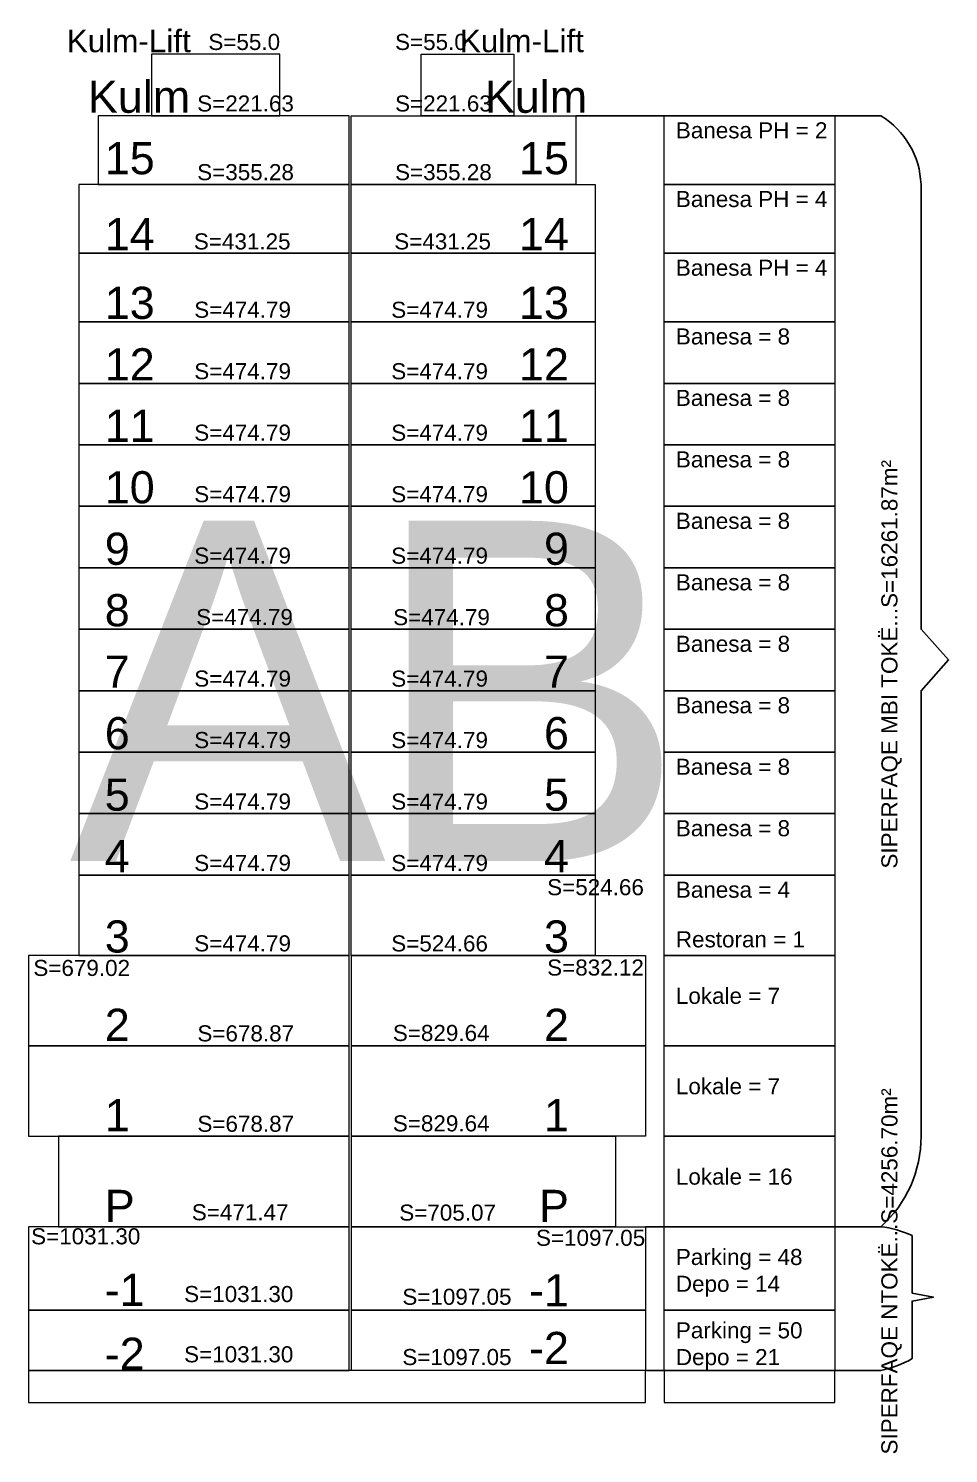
# Model space of a CAD drawing. Header units: centimetres. Extents: x 44492 to 51989, y -55338 to -48245.
# Drawn here: x 47408 to 51989, y -55338 to -48245 of the extents above; entities that cross this region are included whole.
import ezdxf

# ---------------------------------------------------------------- set-up
doc = ezdxf.new("R2010")
doc.units = ezdxf.units.CM
doc.header["$LTSCALE"] = 50
doc.header["$MEASUREMENT"] = 0
doc.linetypes.add('CONTINU', pattern=[0])
for name, color, linetype in [('BETON COUPE', 3, 'CONTINU'), ('COTE 50ème', 1, 'Continuous'), ('text', 159, 'Continuous')]:
    doc.layers.add(name, color=color, linetype=linetype)
doc.layers.add('FMULT', color=150, linetype='Continuous', plot=False)
doc.layers.add('PREFA MUR SUP TRAME', color=7, linetype='Continuous', true_color=0xd7c7ff)
doc.styles.add('3.ABEA 1-50', font='arial.ttf', dxfattribs={"height": 12.5})

msp = doc.modelspace()

# ---------------------------------------------------------------- linework, layer by layer
at = {"layer": 'BETON COUPE', "lineweight": 5, "ltscale": 0.5}
for points in [[(48659.59, -48373.47), (48019.92, -48373.47), (48019.92, -48679.47), (48659.59, -48679.47)], [(49362.64, -48373.47), (49824.74, -48373.47), (49824.74, -48679.47), (49362.64, -48679.47)], [(49005.61, -48679.47), (47754.74, -48679.47), (47754.74, -49021.47), (49005.61, -49021.47)], [(49015.61, -48679.47), (50132.69, -48679.47), (50132.69, -49021.47), (49015.61, -49021.47)], [(50573.01, -48679.47), (51422.94, -48679.47), (51422.94, -49021.47), (50573.01, -49021.47)], [(47658.12, -49363.47), (49005.61, -49363.47), (49005.61, -49021.47), (47658.12, -49021.47)], [(49015.61, -49021.47), (50230.31, -49021.47), (50230.31, -49363.47), (49015.61, -49363.47)], [(50573.01, -49021.47), (51422.94, -49021.47), (51422.94, -49363.47), (50573.01, -49363.47)], [(47658.12, -49705.47), (49005.61, -49705.47), (49005.61, -49363.47), (47658.12, -49363.47)], [(49015.61, -49363.47), (50230.31, -49363.47), (50230.31, -49705.47), (49015.61, -49705.47)], [(50573.01, -49363.47), (51422.94, -49363.47), (51422.94, -49705.47), (50573.01, -49705.47)], [(47658.12, -50011.47), (49005.61, -50011.47), (49005.61, -49705.47), (47658.12, -49705.47)], [(49015.61, -49705.47), (50230.31, -49705.47), (50230.31, -50011.47), (49015.61, -50011.47)], [(50573.01, -49705.47), (51422.94, -49705.47), (51422.94, -50011.47), (50573.01, -50011.47)], [(47658.12, -50317.47), (49005.61, -50317.47), (49005.61, -50011.47), (47658.12, -50011.47)], [(49015.61, -50011.47), (50230.31, -50011.47), (50230.31, -50317.47), (49015.61, -50317.47)], [(50573.01, -50011.47), (51422.94, -50011.47), (51422.94, -50317.47), (50573.01, -50317.47)], [(47658.12, -50623.47), (49005.61, -50623.47), (49005.61, -50317.47), (47658.12, -50317.47)], [(49015.61, -50317.47), (50230.31, -50317.47), (50230.31, -50623.47), (49015.61, -50623.47)], [(50573.01, -50317.47), (51422.94, -50317.47), (51422.94, -50623.47), (50573.01, -50623.47)], [(47658.12, -50929.47), (49005.61, -50929.47), (49005.61, -50623.47), (47658.12, -50623.47)], [(49015.61, -50623.47), (50230.31, -50623.47), (50230.31, -50929.47), (49015.61, -50929.47)], [(50573.01, -50623.47), (51422.94, -50623.47), (51422.94, -50929.47), (50573.01, -50929.47)], [(47658.12, -51235.47), (49005.61, -51235.47), (49005.61, -50929.47), (47658.12, -50929.47)], [(49015.61, -50929.47), (50230.31, -50929.47), (50230.31, -51235.47), (49015.61, -51235.47)], [(50573.01, -50929.47), (51422.94, -50929.47), (51422.94, -51235.47), (50573.01, -51235.47)], [(47658.12, -51541.47), (49005.61, -51541.47), (49005.61, -51235.47), (47658.12, -51235.47)], [(49015.61, -51235.47), (50230.31, -51235.47), (50230.31, -51541.47), (49015.61, -51541.47)], [(50573.01, -51235.47), (51422.94, -51235.47), (51422.94, -51541.47), (50573.01, -51541.47)], [(47658.12, -51847.47), (49005.61, -51847.47), (49005.61, -51541.47), (47658.12, -51541.47)], [(49015.61, -51541.47), (50230.31, -51541.47), (50230.31, -51847.47), (49015.61, -51847.47)], [(50573.01, -51541.47), (51422.94, -51541.47), (51422.94, -51847.47), (50573.01, -51847.47)], [(47658.12, -52153.47), (49005.61, -52153.47), (49005.61, -51847.47), (47658.12, -51847.47)], [(49015.61, -51847.47), (50230.31, -51847.47), (50230.31, -52153.47), (49015.61, -52153.47)], [(50573.01, -51847.47), (51422.94, -51847.47), (51422.94, -52153.47), (50573.01, -52153.47)], [(47658.12, -52459.47), (49005.61, -52459.47), (49005.61, -52153.47), (47658.12, -52153.47)], [(49015.61, -52153.47), (50230.31, -52153.47), (50230.31, -52459.47), (49015.61, -52459.47)], [(50573.01, -52153.47), (51422.94, -52153.47), (51422.94, -52459.47), (50573.01, -52459.47)], [(47658.12, -52859.47), (49005.61, -52859.47), (49005.61, -52459.47), (47658.12, -52459.47)], [(49015.61, -52459.47), (50230.31, -52459.47), (50230.31, -52859.47), (49015.61, -52859.47)], [(50573.01, -52459.47), (51422.94, -52459.47), (51422.94, -52859.47), (50573.01, -52859.47)], [(47408.12, -53309.47), (49005.61, -53309.47), (49005.61, -52859.47), (47408.12, -52859.47)], [(49016.61, -52859.47), (50480.31, -52859.47), (50480.31, -53309.47), (49016.61, -53309.47)], [(50574.01, -52859.47), (51422.94, -52859.47), (51422.94, -53309.47), (50574.01, -53309.47)], [(47408.12, -53759.47), (49005.61, -53759.47), (49005.61, -53309.47), (47408.12, -53309.47)], [(49016.61, -53309.47), (50480.31, -53309.47), (50480.31, -53759.47), (49016.61, -53759.47)], [(50574.01, -53309.47), (51422.94, -53309.47), (51422.94, -53759.47), (50574.01, -53759.47)], [(47558.12, -54209.47), (49005.61, -54209.47), (49005.61, -53759.47), (47558.12, -53759.47)], [(49016.61, -53759.47), (50330.31, -53759.47), (50330.31, -54209.47), (49016.61, -54209.47)], [(50574.01, -53759.47), (51422.94, -53759.47), (51422.94, -54209.47), (50574.01, -54209.47)], [(47408.12, -54624.47), (49005.61, -54624.47), (49005.61, -54209.47), (47408.12, -54209.47)], [(49016.61, -54209.47), (50480.31, -54209.47), (50480.31, -54624.47), (49016.61, -54624.47)], [(50574.01, -54209.47), (51422.94, -54209.47), (51422.94, -54624.47), (50574.01, -54624.47)], [(47408.12, -54924.47), (49005.61, -54924.47), (49005.61, -54624.47), (47408.12, -54624.47)], [(49016.61, -54624.47), (50480.31, -54624.47), (50480.31, -54924.47), (49016.61, -54924.47)], [(50574.01, -54624.47), (51422.94, -54624.47), (51422.94, -54924.47), (50574.01, -54924.47)], [(47408.12, -55084.47), (50480.31, -55084.47), (50480.31, -54924.47), (47408.12, -54924.47)], [(50574.01, -55084.47), (51422.94, -55084.47), (51422.94, -54924.47), (50574.01, -54924.47)]]:
    msp.add_lwpolyline(points, close=True, dxfattribs=at)
at = {"layer": 'COTE 50ème', "ltscale": 0.5}
for points in [[(50132.69, -48679.47), (51652.14, -48679.47)], [(50480.31, -54209.47), (51652.14, -54209.47)], [(50480.31, -54924.47), (51652.14, -54924.47)]]:
    msp.add_lwpolyline(points, dxfattribs=at)
for points in [[(51652.14, -48679.47, -0.2527369), (51852.14, -49021.47), (51852.14, -51235.47), (51989.06, -51388.47), (51852.14, -51541.47), (51852.14, -53759.47, -0.2158965), (51652.14, -54209.47)], [(51652.14, -54209.47, -0.0802504), (51807.29, -54253.69), (51807.29, -54539.95), (51914.32, -54559.73), (51807.29, -54579.51), (51807.29, -54866.29, -0.0829594), (51652.14, -54924.47)]]:
    msp.add_lwpolyline(points, format="xyb", dxfattribs=at)

# ---------------------------------------------------------------- texts
at = {"layer": 'FMULT', "lineweight": 5, "ltscale": 0.5, "char_height": 80, "attachment_point": 1, "style": '3.ABEA 1-50'}
for s, insert in [('S=55.0', (48303.63, -48272.18)), ('S=55.0', (49233.37, -48272.18)), ('S=221.63', (48248.1, -48578.18)), ('S=221.63', (49233.37, -48578.18))]:
    msp.add_mtext_dynamic_manual_height_columns(s, width=900.5876, gutter_width=31.25, heights=[0], dxfattribs=dict(at, insert=insert))
at = {"layer": 'PREFA MUR SUP TRAME', "lineweight": 5, "ltscale": 0.5, "char_height": 1693.6, "attachment_point": 1, "style": '3.ABEA 1-50'}
for s, insert in [('A', (47611.49, -50695.29)), ('B', (49106.93, -50695.29))]:
    msp.add_mtext_dynamic_manual_height_columns(s, width=2649.9922, gutter_width=211.7, heights=[0], dxfattribs=dict(at, insert=insert))
at = {"layer": 'text', "lineweight": 5, "ltscale": 0.5, "style": '3.ABEA 1-50'}
for s, width, gutter_width, insert, char_height, attachment_point in [('Kulm-Lift', 175.2474, 14, (48216.15, -48251.15), 112, 3), ('Kulm-Lift', 175.2474, 14, (50173.37, -48251.15), 112, 3), ('Kulm', 250.3534, 20, (47704.12, -48504.73), 160, 1), ('Kulm', 250.3534, 20, (50189.8, -48504.73), 160, 3), ('Banesa PH = 2', 900.5876, 31.25, (50631.55, -48711.95), 80, 1), ('15', 250.3534, 20, (47787.89, -48810.73), 160, 1), ('15', 250.3534, 20, (50099.08, -48810.73), 160, 3), ('S=355.28', 900.5876, 31.25, (48248.1, -48920.18), 80, 1), ('S=355.28', 900.5876, 31.25, (49233.37, -48920.18), 80, 1), ('Banesa PH = 4', 900.5876, 31.25, (50631.55, -49053.95), 80, 1), ('14', 250.3534, 20, (47787.89, -49188.73), 160, 1), ('14', 250.3534, 20, (50099.08, -49188.73), 160, 3), ('S=431.25', 900.5876, 31.25, (48231.42, -49264.92), 80, 1), ('S=431.25', 900.5876, 31.25, (49229.27, -49264.92), 80, 1), ('Banesa PH = 4', 900.5876, 31.25, (50631.55, -49395.95), 80, 1), ('13', 250.3534, 20, (47787.89, -49530.73), 160, 1), ('13', 250.3534, 20, (50099.08, -49530.73), 160, 3), ('S=474.79', 900.5876, 31.25, (48233.5, -49604.99), 80, 1), ('S=474.79', 900.5876, 31.25, (49214.37, -49605.26), 80, 1), ('Banesa = 8', 900.5876, 31.25, (50631.55, -49737.95), 80, 1), ('12', 250.3534, 20, (47787.89, -49836.73), 160, 1), ('12', 250.3534, 20, (50099.08, -49836.73), 160, 3), ('S=474.79', 900.5876, 31.25, (48233.5, -49910.99), 80, 1), ('S=474.79', 900.5876, 31.25, (49214.37, -49911.26), 80, 1), ('Banesa = 8', 900.5876, 31.25, (50631.55, -50043.95), 80, 1), ('11', 250.3534, 20, (47787.89, -50142.73), 160, 1), ('11', 250.3534, 20, (50099.08, -50142.73), 160, 3), ('S=474.79', 900.5876, 31.25, (48233.5, -50216.99), 80, 1), ('S=474.79', 900.5876, 31.25, (49214.37, -50217.26), 80, 1), ('Banesa = 8', 900.5876, 31.25, (50631.55, -50349.95), 80, 1), ('10', 250.3534, 20, (47787.89, -50448.73), 160, 1), ('10', 250.3534, 20, (50099.08, -50448.73), 160, 3), ('S=474.79', 900.5876, 31.25, (48233.5, -50522.99), 80, 1), ('S=474.79', 900.5876, 31.25, (49214.37, -50523.26), 80, 1), ('Banesa = 8', 900.5876, 31.25, (50631.55, -50655.95), 80, 1), ('9', 250.3534, 20, (47787.89, -50754.73), 160, 1), ('9', 250.3534, 20, (50099.08, -50754.73), 160, 3), ('S=474.79', 900.5876, 31.25, (48233.5, -50828.99), 80, 1), ('S=474.79', 900.5876, 31.25, (49214.37, -50829.26), 80, 1), ('Banesa = 8', 900.5876, 31.25, (50631.55, -50961.95), 80, 1), ('8', 250.3534, 20, (47787.89, -51060.73), 160, 1), ('8', 250.3534, 20, (50099.08, -51060.73), 160, 3), ('S=474.79', 900.5876, 31.25, (48243.03, -51134.99), 80, 1), ('S=474.79', 900.5876, 31.25, (49223.9, -51135.26), 80, 1), ('Banesa = 8', 900.5876, 31.25, (50631.55, -51267.95), 80, 1), ('7', 250.3534, 20, (47787.89, -51366.73), 160, 1), ('7', 250.3534, 20, (50099.08, -51366.73), 160, 3), ('S=474.79', 900.5876, 31.25, (48233.5, -51440.99), 80, 1), ('S=474.79', 900.5876, 31.25, (49214.37, -51441.26), 80, 1), ('Banesa = 8', 900.5876, 31.25, (50631.55, -51573.95), 80, 1), ('6', 250.3534, 20, (47787.89, -51672.73), 160, 1), ('6', 250.3534, 20, (50099.08, -51672.73), 160, 3), ('S=474.79', 900.5876, 31.25, (48233.5, -51746.99), 80, 1), ('S=474.79', 900.5876, 31.25, (49214.37, -51747.26), 80, 1), ('Banesa = 8', 900.5876, 31.25, (50631.55, -51879.95), 80, 1), ('5', 250.3534, 20, (47787.89, -51978.73), 160, 1), ('5', 250.3534, 20, (50099.08, -51978.73), 160, 3), ('S=474.79', 900.5876, 31.25, (48233.5, -52052.99), 80, 1), ('S=474.79', 900.5876, 31.25, (49214.37, -52053.26), 80, 1), ('Banesa = 8', 900.5876, 31.25, (50631.55, -52185.95), 80, 1), ('4', 250.3534, 20, (47787.89, -52284.73), 160, 1), ('4', 250.3534, 20, (50099.08, -52284.73), 160, 3), ('S=474.79', 900.5876, 31.25, (48233.5, -52358.99), 80, 1), ('S=474.79', 900.5876, 31.25, (49214.37, -52359.26), 80, 1), ('S=524.66', 900.5876, 31.25, (49990.73, -52479.36), 80, 1), ('Banesa = 4', 900.5876, 31.25, (50631.55, -52491.95), 80, 1), ('3', 250.3534, 20, (47787.89, -52684.73), 160, 1), ('3', 250.3534, 20, (50099.08, -52684.73), 160, 3), ('S=474.79', 900.5876, 31.25, (48233.5, -52758.99), 80, 1), ('S=524.66', 900.5876, 31.25, (49214.37, -52759.26), 80, 1), ('Restoran = 1', 900.5876, 31.25, (50631.55, -52738.95), 80, 1), ('S=679.02', 900.5876, 31.25, (47432.3, -52881.38), 80, 1), ('S=832.12', 900.5876, 31.25, (49990.73, -52879.36), 80, 1), ('Lokale = 7', 900.5876, 31.25, (50631.55, -53020.19), 80, 1), ('2', 250.3534, 20, (47787.89, -53124.38), 160, 1), ('2', 250.3534, 20, (50099.08, -53124.38), 160, 3), ('S=678.87', 900.5876, 31.25, (48249.05, -53207.06), 80, 1), ('S=829.64', 900.5876, 31.25, (49222.34, -53205.09), 80, 1), ('Lokale = 7', 900.5876, 31.25, (50631.55, -53470.19), 80, 1), ('1', 250.3534, 20, (47787.89, -53574.38), 160, 1), ('1', 250.3534, 20, (50099.08, -53574.38), 160, 3), ('S=678.87', 900.5876, 31.25, (48249.05, -53657.06), 80, 1), ('S=829.64', 900.5876, 31.25, (49222.34, -53655.09), 80, 1), ('Lokale = 16', 900.5876, 31.25, (50631.55, -53920.19), 80, 1), ('P', 250.3534, 20, (47787.89, -54025.91), 160, 1), ('P', 250.3534, 20, (50099.08, -54025.91), 160, 3), ('S=471.47', 900.5876, 31.25, (48221.24, -54097.6), 80, 1), ('S=705.07', 900.5876, 31.25, (49254.3, -54099.25), 80, 1), ('S=1031.30', 450.2938, 15.62, (47421.21, -54217.2), 80, 1), ('S=1097.05', 900.5876, 31.25, (49935.12, -54224.63), 80, 1), ('Parking = 48\\PDepo = 14', 900.5876, 31.25, (50631.55, -54320.19), 80, 1), ('-1', 250.3534, 20, (47787.89, -54443.87), 160, 1), ('-1', 250.3534, 20, (50099.08, -54445.81), 160, 3), ('S=1031.30', 450.2938, 15.62, (48183.11, -54504.62), 80, 1), ('S=1097.05', 900.5876, 31.25, (49269.57, -54518.17), 80, 1), ('Parking = 50\\PDepo = 21', 900.5876, 31.25, (50631.55, -54685.19), 80, 1), ('-2', 250.3534, 20, (50099.08, -54733.06), 160, 3), ('-2', 250.3534, 20, (47787.89, -54761.8), 160, 1), ('S=1031.30', 450.2938, 15.62, (48183.11, -54804.62), 80, 1), ('S=1097.05', 900.5876, 31.25, (49269.57, -54818.17), 80, 1)]:
    msp.add_mtext_dynamic_manual_height_columns(s, width=width, gutter_width=gutter_width, heights=[0], dxfattribs=dict(at, insert=insert, char_height=char_height, attachment_point=attachment_point))
at = {"layer": 'text', "lineweight": 5, "ltscale": 0.5, "char_height": 80, "attachment_point": 1, "rotation": 90, "style": '3.ABEA 1-50'}
for s, insert in [('SIPERFAQE MBI TOKË...S=16261.87m²', (51654.7, -52427.01)), ('SIPERFAQE NTOKË...S=4256.70m²', (51654.7, -55343.44))]:
    msp.add_mtext_dynamic_manual_height_columns(s, width=2077.0738, gutter_width=31.25, heights=[102.32], dxfattribs=dict(at, insert=insert))

doc.saveas('drawing.dxf')
